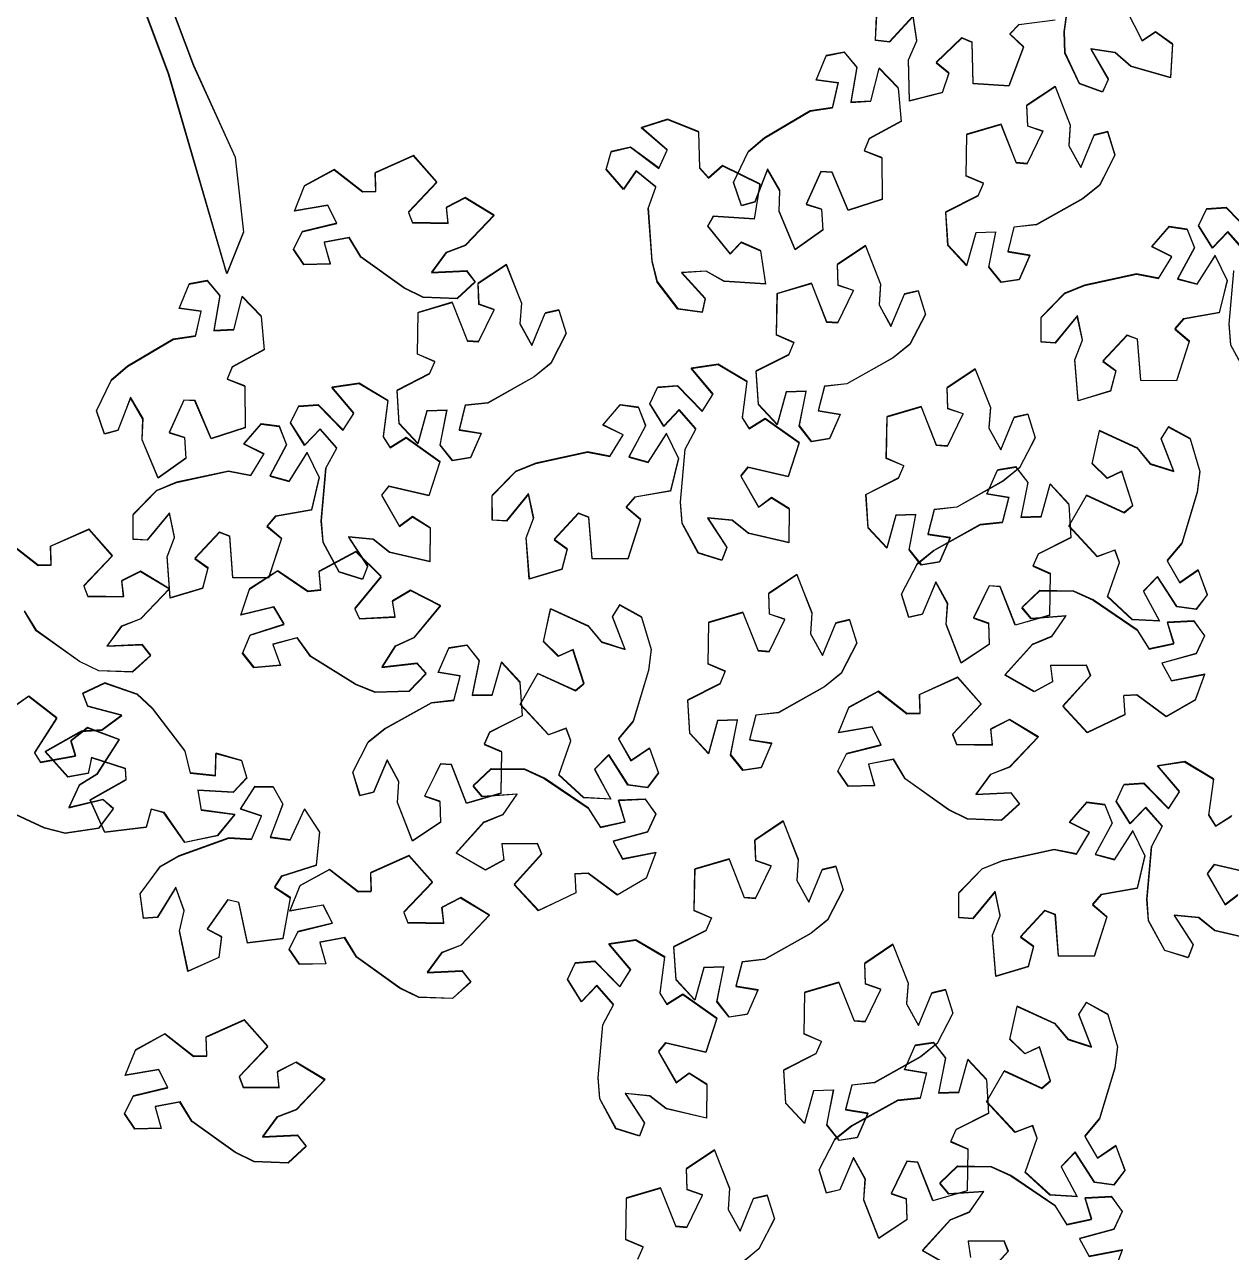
# Model space of a CAD drawing. Header units: centimetres. Extents: x -3096 to 17897, y -3131 to 15798.
# Drawn here: x 2965.3 to 3076.3, y 4194 to 4307 of the extents above; entities that cross this region are included whole.
import ezdxf

# ---------------------------------------------------------------- set-up
doc = ezdxf.new("R2010")
doc.units = ezdxf.units.CM
doc.layers.add('A-ANNO SYMB', color=3, linetype='Continuous', lineweight=13)
doc.layers.add('alberi', color=74, linetype='Continuous')

msp = doc.modelspace()

# ---------------------------------------------------------------- linework, layer by layer
at = {"layer": 'A-ANNO SYMB', "color": 42}
msp.add_lwpolyline([(2971.62, 4323.18), (2978.52, 4309.4), (2980.82, 4303.27), (2984.65, 4294.85), (2985.41, 4287.96), (2983.88, 4284.13), (2978.52, 4302.51), (2976.22, 4308.63), (2968.56, 4317.05), (2966.26, 4322.41)], dxfattribs=at)
at = {"layer": 'A-ANNO SYMB'}
for points in [[(3066.58, 4308.49), (3068.06, 4305.55), (3069.3, 4306.38), (3070.87, 4305.27), (3070.68, 4302.16), (3067.02, 4303.2), (3065.58, 4304.46), (3063.33, 4304.8), (3064.96, 4302.02), (3064.43, 4300.84), (3062.31, 4301.61), (3060.97, 4304.43), (3060.91, 4306.39), (3061.59, 4311.23)], [(3056.74, 4307.04), (3055.9, 4306.16), (3057.16, 4304.97), (3057.16, 4304.97), (3055.8, 4301.4), (3052.53, 4301.6), (3052.42, 4305.4), (3051.49, 4305.82), (3049.13, 4303.53), (3050.28, 4302.59), (3049.69, 4300.77), (3046.67, 4300.02), (3046.57, 4303.83), (3047.35, 4305.57), (3047, 4307.82), (3044.82, 4305.44), (3043.54, 4305.59), (3043.65, 4307.84)], [(3077.5, 4286.22), (3075.96, 4287.97), (3074.54, 4286.48), (3073.25, 4288.55), (3073.97, 4290.07), (3075.78, 4290.2), (3075.78, 4290.2), (3078.07, 4287.86)], [(3077.72, 4274.81), (3076.23, 4277.55), (3076.08, 4279.51), (3076.51, 4284.38)], [(2963.88, 4259.34), (2966.51, 4257.28), (2967.72, 4257.31), (2967.67, 4259.05), (2967.67, 4259.05), (2971.17, 4260.61), (2973.34, 4258.16), (2970.72, 4255.39), (2971.09, 4254.44), (2974.38, 4254.39), (2974.22, 4255.87), (2975.93, 4256.74), (2978.59, 4255.13), (2975.97, 4252.37), (2974.19, 4251.69), (2972.85, 4249.85), (2976.07, 4250), (2976.87, 4248.99), (2975.2, 4247.47), (2972.08, 4247.58), (2970.32, 4248.44), (2966.35, 4251.29), (2965.26, 4253.07)], [(2962.51, 4243.06), (2965.65, 4245.25), (2968.24, 4243.25), (2966.19, 4240.04), (2966.73, 4239.17), (2969.97, 4239.75), (2969.54, 4241.16), (2971.06, 4242.35), (2973.97, 4241.27), (2971.92, 4238.06), (2970.29, 4237.05), (2969.32, 4235), (2972.46, 4235.75), (2973.43, 4234.9), (2972.08, 4233.1), (2968.99, 4232.63), (2967.1, 4233.14), (2962.66, 4235.19)], [(3078.47, 4222.82), (3074.76, 4223.68), (3073.27, 4224.87), (3071.01, 4225.09), (3072.77, 4222.39), (3072.3, 4221.19), (3070.15, 4221.85), (3068.66, 4224.6), (3068.51, 4226.55), (3068.94, 4231.42), (3069.93, 4233.26), (3068.39, 4235.01), (3066.97, 4233.52), (3065.68, 4235.59), (3066.4, 4237.11), (3068.21, 4237.24), (3068.21, 4237.24), (3070.5, 4234.9), (3071.5, 4236.46), (3069.48, 4238.84), (3071.98, 4239.22), (3074.62, 4237.64), (3074.19, 4234.32), (3074.83, 4233.29), (3076.3, 4234.22)], [(3078.41, 4228.89), (3074.7, 4229.74), (3074.06, 4228.94), (3075.69, 4226.08), (3076.88, 4226.96)], [(3021.67, 4193.46), (3022.16, 4194.57), (3020.56, 4195.26), (3020.56, 4195.26), (3020.63, 4199.09), (3023.77, 4200.02), (3025.17, 4196.47), (3026.19, 4196.4), (3027.62, 4199.36), (3026.22, 4199.84), (3026.15, 4201.77), (3028.74, 4203.5), (3030.13, 4199.95), (3029.99, 4198.05), (3031.09, 4196.06), (3032.32, 4199.04), (3033.57, 4199.33), (3034.24, 4197.18), (3032.82, 4194.4), (3031.3, 4193.17)], [(3050.58, 4192.7), (3047.87, 4194.25), (3050.43, 4197.07), (3052.19, 4197.8), (3053.49, 4199.67), (3050.27, 4199.44), (3049.45, 4200.43), (3051.08, 4201.99), (3054.2, 4201.95), (3055.98, 4201.14), (3060.02, 4198.39), (3061.15, 4196.63), (3063.43, 4197.13), (3062.82, 4199.09), (3065.25, 4199.21), (3066.23, 4197.84), (3065.46, 4196.2), (3065.46, 4196.2), (3062.31, 4195.34), (3063.19, 4193.71), (3066.25, 4194.31), (3065.36, 4191.95)], [(3053.2, 4191.35), (3055.76, 4194.18), (3055.36, 4195.13), (3052.07, 4195.09), (3052.27, 4193.62)]]:
    msp.add_lwpolyline(points, dxfattribs=at)
for points in [[(3030.48, 4292.53), (3031.84, 4295.34), (3033.33, 4296.61), (3037.53, 4299.11), (3039.6, 4299.39), (3040.12, 4301.66), (3038.08, 4301.94), (3039, 4304.19), (3040.65, 4304.5), (3041.82, 4303.11), (3041.82, 4303.11), (3041.27, 4299.89), (3043.11, 4299.99), (3043.87, 4303.02), (3045.63, 4301.22), (3045.9, 4298.15), (3042.96, 4296.56), (3042.5, 4295.43), (3044.11, 4294.79), (3044.11, 4294.79), (3044.14, 4290.96), (3041.03, 4289.95), (3039.54, 4293.46), (3038.52, 4293.51), (3037.16, 4290.51), (3038.57, 4290.06), (3038.69, 4288.14), (3036.15, 4286.35), (3034.67, 4289.85), (3034.75, 4291.76), (3033.61, 4293.73), (3032.45, 4290.72), (3031.21, 4290.39)], [(3065.57, 4295.03), (3064.14, 4292.26), (3062.62, 4291.02), (3058.36, 4288.63), (3056.28, 4288.4), (3055.71, 4286.14), (3057.74, 4285.81), (3056.76, 4283.58), (3055.1, 4283.32), (3053.97, 4284.74), (3053.97, 4284.74), (3054.61, 4287.94), (3052.76, 4287.88), (3051.93, 4284.88), (3050.21, 4286.72), (3050.02, 4289.8), (3052.99, 4291.31), (3053.48, 4292.43), (3051.89, 4293.12), (3051.89, 4293.12), (3051.95, 4296.94), (3055.09, 4297.87), (3056.49, 4294.33), (3057.51, 4294.26), (3058.95, 4297.22), (3057.54, 4297.7), (3057.47, 4299.62), (3060.06, 4301.35), (3061.45, 4297.81), (3061.32, 4295.9), (3062.41, 4293.91), (3063.64, 4296.89), (3064.9, 4297.19)], [(3025.37, 4280.88), (3023.47, 4283.35), (3023, 4285.26), (3022.65, 4290.13), (3023.33, 4292.11), (3021.53, 4293.59), (3020.36, 4291.89), (3018.76, 4293.73), (3019.23, 4295.34), (3021, 4295.76), (3021, 4295.76), (3023.63, 4293.82), (3024.36, 4295.52), (3022, 4297.55), (3024.4, 4298.32), (3027.26, 4297.18), (3027.36, 4293.84), (3028.16, 4292.92), (3029.46, 4294.07), (3029.46, 4294.07), (3032.9, 4292.38), (3032.4, 4289.15), (3028.6, 4289.4), (3028.1, 4288.5), (3030.17, 4285.94), (3031.2, 4287), (3032.97, 4286.25), (3033.43, 4283.17), (3029.63, 4283.42), (3027.97, 4284.36), (3025.7, 4284.21), (3027.87, 4281.83), (3027.6, 4280.57)], [(3005.06, 4281.84), (3001.94, 4281.95), (3000.18, 4282.81), (2996.2, 4285.66), (2995.12, 4287.44), (2992.83, 4287), (2993.39, 4285.03), (2990.96, 4284.96), (2990.01, 4286.36), (2990.82, 4287.98), (2990.82, 4287.98), (2994, 4288.77), (2993.16, 4290.42), (2990.08, 4289.89), (2991.03, 4292.23), (2993.73, 4293.71), (2996.37, 4291.65), (2997.58, 4291.68), (2997.53, 4293.42), (2997.53, 4293.42), (3001.03, 4294.98), (3003.2, 4292.53), (3000.58, 4289.76), (3000.94, 4288.81), (3004.24, 4288.76), (3004.08, 4290.23), (3005.79, 4291.11), (3008.45, 4289.5), (3005.83, 4286.74), (3004.05, 4286.05), (3002.71, 4284.22), (3005.93, 4284.37), (3006.72, 4283.35)], [(3058.77, 4280.09), (3060.94, 4282.33), (3062.76, 4283.06), (3067.54, 4284.1), (3069.59, 4283.7), (3070.8, 4285.69), (3068.96, 4286.61), (3070.54, 4288.45), (3072.21, 4288.22), (3072.88, 4286.53), (3072.88, 4286.53), (3071.33, 4283.65), (3073.11, 4283.16), (3074.79, 4285.79), (3075.89, 4283.53), (3075.17, 4280.53), (3071.88, 4279.95), (3071.08, 4279.03), (3072.41, 4277.91), (3072.41, 4277.91), (3071.22, 4274.27), (3067.94, 4274.3), (3067.65, 4278.1), (3066.7, 4278.47), (3064.45, 4276.06), (3065.65, 4275.19), (3065.15, 4273.33), (3062.17, 4272.43), (3061.88, 4276.23), (3062.57, 4278.01), (3062.11, 4280.24), (3060.06, 4277.75), (3058.77, 4277.84)], [(3048.12, 4280.4), (3046.7, 4277.62), (3045.18, 4276.39), (3040.92, 4273.99), (3038.84, 4273.76), (3038.27, 4271.51), (3040.3, 4271.17), (3039.32, 4268.94), (3037.66, 4268.68), (3036.53, 4270.1), (3036.53, 4270.1), (3037.16, 4273.31), (3035.31, 4273.25), (3034.49, 4270.24), (3032.77, 4272.08), (3032.57, 4275.16), (3035.55, 4276.68), (3036.04, 4277.79), (3034.44, 4278.48), (3034.44, 4278.48), (3034.51, 4282.3), (3037.65, 4283.23), (3039.05, 4279.69), (3040.07, 4279.62), (3041.5, 4282.58), (3040.1, 4283.06), (3040.03, 4284.98), (3042.62, 4286.72), (3044.01, 4283.17), (3043.88, 4281.26), (3044.97, 4279.28), (3046.2, 4282.25), (3047.46, 4282.55)], [(3015.09, 4278.64), (3013.67, 4275.87), (3012.14, 4274.63), (3007.88, 4272.24), (3005.8, 4272.01), (3005.23, 4269.75), (3007.26, 4269.42), (3006.29, 4267.19), (3004.63, 4266.93), (3003.49, 4268.34), (3003.49, 4268.34), (3004.13, 4271.55), (3002.28, 4271.49), (3001.45, 4268.49), (2999.73, 4270.33), (2999.54, 4273.41), (3002.52, 4274.92), (3003.01, 4276.04), (3001.41, 4276.72), (3001.41, 4276.72), (3001.47, 4280.55), (3004.61, 4281.48), (3006.01, 4277.94), (3007.03, 4277.87), (3008.47, 4280.83), (3007.07, 4281.31), (3007, 4283.23), (3009.58, 4284.96), (3010.97, 4281.42), (3010.84, 4279.51), (3011.94, 4277.52), (3013.17, 4280.5), (3014.42, 4280.8)], [(2971.89, 4271.52), (2973.24, 4274.33), (2974.74, 4275.6), (2978.94, 4278.1), (2981.01, 4278.38), (2981.52, 4280.65), (2979.49, 4280.93), (2980.41, 4283.18), (2982.06, 4283.49), (2983.23, 4282.1), (2983.23, 4282.1), (2982.67, 4278.88), (2984.52, 4278.98), (2985.27, 4282.01), (2987.03, 4280.21), (2987.31, 4277.14), (2984.37, 4275.55), (2983.91, 4274.42), (2985.52, 4273.78), (2985.52, 4273.78), (2985.55, 4269.95), (2982.43, 4268.94), (2980.95, 4272.45), (2979.92, 4272.49), (2978.56, 4269.5), (2979.98, 4269.05), (2980.09, 4267.13), (2977.55, 4265.34), (2976.07, 4268.84), (2976.16, 4270.75), (2975.02, 4272.72), (2973.86, 4269.71), (2972.61, 4269.38)], [(3027.24, 4258.42), (3025.76, 4261.16), (3025.6, 4263.12), (3026.03, 4267.98), (3027.02, 4269.83), (3025.48, 4271.58), (3024.06, 4270.09), (3022.77, 4272.15), (3023.5, 4273.68), (3025.31, 4273.8), (3025.31, 4273.8), (3027.59, 4271.47), (3028.59, 4273.03), (3026.58, 4275.41), (3029.07, 4275.78), (3031.72, 4274.2), (3031.28, 4270.89), (3031.93, 4269.86), (3033.39, 4270.79), (3033.39, 4270.79), (3036.52, 4268.57), (3035.51, 4265.45), (3031.79, 4266.31), (3031.16, 4265.5), (3032.79, 4262.64), (3033.98, 4263.53), (3035.6, 4262.5), (3035.57, 4259.39), (3031.86, 4260.24), (3030.36, 4261.43), (3028.1, 4261.65), (3029.86, 4258.95), (3029.4, 4257.75)], [(3058.22, 4269.05), (3056.8, 4266.27), (3055.27, 4265.04), (3051.01, 4262.64), (3048.94, 4262.42), (3048.36, 4260.16), (3050.39, 4259.83), (3049.42, 4257.6), (3047.76, 4257.33), (3046.63, 4258.75), (3046.63, 4258.75), (3047.26, 4261.96), (3045.41, 4261.9), (3044.58, 4258.89), (3042.86, 4260.74), (3042.67, 4263.81), (3045.65, 4265.33), (3046.14, 4266.44), (3044.54, 4267.13), (3044.54, 4267.13), (3044.6, 4270.96), (3047.75, 4271.89), (3049.14, 4268.34), (3050.16, 4268.27), (3051.6, 4271.23), (3050.2, 4271.71), (3050.13, 4273.64), (3052.71, 4275.37), (3054.1, 4271.82), (3053.97, 4269.92), (3055.07, 4267.93), (3056.3, 4270.91), (3057.55, 4271.2)], [(2994.21, 4256.67), (2992.72, 4259.41), (2992.57, 4261.36), (2993, 4266.23), (2993.99, 4268.07), (2992.45, 4269.82), (2991.03, 4268.34), (2989.74, 4270.4), (2990.46, 4271.92), (2992.27, 4272.05), (2992.27, 4272.05), (2994.56, 4269.71), (2995.55, 4271.27), (2993.54, 4273.66), (2996.03, 4274.03), (2998.68, 4272.45), (2998.25, 4269.14), (2998.89, 4268.11), (3000.36, 4269.03), (3000.36, 4269.03), (3003.48, 4266.81), (3002.47, 4263.7), (2998.76, 4264.55), (2998.12, 4263.75), (2999.75, 4260.89), (3000.94, 4261.77), (3002.57, 4260.74), (3002.53, 4257.63), (2998.82, 4258.49), (2997.33, 4259.68), (2995.07, 4259.9), (2996.83, 4257.2), (2996.36, 4256)], [(3008.29, 4263.7), (3010.47, 4265.94), (3012.28, 4266.67), (3017.06, 4267.71), (3019.11, 4267.31), (3020.32, 4269.3), (3018.48, 4270.22), (3020.07, 4272.06), (3021.74, 4271.83), (3022.4, 4270.14), (3022.4, 4270.14), (3020.85, 4267.26), (3022.64, 4266.77), (3024.31, 4269.4), (3025.41, 4267.13), (3024.69, 4264.14), (3021.4, 4263.56), (3020.61, 4262.64), (3021.93, 4261.52), (3021.93, 4261.52), (3020.74, 4257.88), (3017.47, 4257.91), (3017.17, 4261.71), (3016.22, 4262.08), (3013.98, 4259.67), (3015.18, 4258.8), (3014.68, 4256.94), (3011.7, 4256.04), (3011.41, 4259.84), (3012.1, 4261.62), (3011.63, 4263.85), (3009.58, 4261.36), (3008.3, 4261.45)], [(2975.25, 4261.95), (2977.43, 4264.18), (2979.25, 4264.92), (2984.03, 4265.95), (2986.08, 4265.56), (2987.29, 4267.55), (2985.44, 4268.46), (2987.03, 4270.31), (2988.7, 4270.07), (2989.36, 4268.39), (2989.36, 4268.39), (2987.81, 4265.5), (2989.6, 4265.02), (2991.27, 4267.65), (2992.37, 4265.38), (2991.66, 4262.38), (2988.36, 4261.81), (2987.57, 4260.89), (2988.89, 4259.76), (2988.89, 4259.76), (2987.71, 4256.12), (2984.43, 4256.16), (2984.14, 4259.96), (2983.18, 4260.32), (2980.94, 4257.91), (2982.14, 4257.04), (2981.64, 4255.19), (2978.66, 4254.29), (2978.37, 4258.09), (2979.06, 4259.87), (2978.6, 4262.09), (2976.55, 4259.61), (2975.26, 4259.69)], [(3072.48, 4268.94), (3073.38, 4265.95), (3073.13, 4264), (3071.72, 4259.33), (3070.37, 4257.72), (3071.52, 4255.7), (3073.22, 4256.87), (3074.06, 4254.58), (3073.04, 4253.24), (3071.25, 4253.48), (3071.25, 4253.48), (3069.48, 4256.23), (3068.19, 4254.91), (3069.67, 4252.17), (3067.16, 4252.31), (3064.89, 4254.4), (3065.99, 4257.55), (3065.57, 4258.69), (3063.94, 4258.08), (3063.94, 4258.08), (3061.34, 4260.89), (3062.96, 4263.73), (3066.42, 4262.14), (3067.21, 4262.8), (3066.19, 4265.93), (3064.85, 4265.31), (3063.47, 4266.65), (3064.14, 4269.69), (3067.59, 4268.09), (3068.82, 4266.62), (3070.98, 4265.95), (3069.81, 4268.95), (3070.51, 4270.03)], [(3045.93, 4254.65), (3047.37, 4257.43), (3048.89, 4258.65), (3053.16, 4261.04), (3055.24, 4261.25), (3055.82, 4263.51), (3053.79, 4263.85), (3054.78, 4266.08), (3056.44, 4266.34), (3057.56, 4264.91), (3057.56, 4264.91), (3056.92, 4261.71), (3058.77, 4261.76), (3059.61, 4264.76), (3061.32, 4262.91), (3061.5, 4259.84), (3058.52, 4258.33), (3058.03, 4257.22), (3059.62, 4256.53), (3059.62, 4256.53), (3059.54, 4252.7), (3056.4, 4251.78), (3055.01, 4255.33), (3053.99, 4255.4), (3052.55, 4252.45), (3053.95, 4251.96), (3054.01, 4250.04), (3051.42, 4248.32), (3050.04, 4251.86), (3050.18, 4253.77), (3049.09, 4255.76), (3047.85, 4252.79), (3046.6, 4252.5)], [(3000.65, 4245.7), (2997.53, 4245.6), (2995.71, 4246.34), (2991.56, 4248.91), (2990.35, 4250.62), (2988.1, 4250.03), (2988.79, 4248.09), (2986.37, 4247.87), (2985.33, 4249.19), (2986.03, 4250.87), (2986.03, 4250.87), (2989.14, 4251.87), (2988.2, 4253.46), (2985.16, 4252.73), (2985.95, 4255.12), (2988.55, 4256.78), (2991.31, 4254.91), (2992.52, 4255.02), (2992.35, 4256.75), (2992.35, 4256.75), (2995.74, 4258.54), (2998.07, 4256.24), (2995.64, 4253.3), (2996.07, 4252.37), (2999.36, 4252.55), (2999.1, 4254.01), (3000.75, 4255), (3003.52, 4253.57), (3001.09, 4250.64), (2999.35, 4249.84), (2998.14, 4247.92), (3001.34, 4248.28), (3002.21, 4247.32)], [(3041.82, 4250.14), (3040.39, 4247.36), (3038.87, 4246.13), (3034.61, 4243.73), (3032.53, 4243.5), (3031.96, 4241.24), (3033.99, 4240.91), (3033.01, 4238.68), (3031.35, 4238.42), (3030.22, 4239.84), (3030.22, 4239.84), (3030.85, 4243.05), (3029, 4242.99), (3028.18, 4239.98), (3026.46, 4241.82), (3026.26, 4244.9), (3029.24, 4246.41), (3029.73, 4247.53), (3028.14, 4248.22), (3028.14, 4248.22), (3028.2, 4252.04), (3031.34, 4252.97), (3032.74, 4249.43), (3033.76, 4249.36), (3035.19, 4252.32), (3033.79, 4252.8), (3033.72, 4254.72), (3036.31, 4256.45), (3037.7, 4252.91), (3037.57, 4251), (3038.66, 4249.01), (3039.89, 4251.99), (3041.15, 4252.29)], [(3058.65, 4254.95), (3061.77, 4254.91), (3063.55, 4254.1), (3067.6, 4251.35), (3068.72, 4249.59), (3071, 4250.08), (3070.39, 4252.05), (3072.82, 4252.17), (3073.8, 4250.8), (3073.04, 4249.16), (3073.04, 4249.16), (3069.88, 4248.29), (3070.76, 4246.66), (3073.82, 4247.26), (3072.93, 4244.9), (3070.26, 4243.36), (3067.58, 4245.35), (3066.37, 4245.29), (3066.46, 4243.56), (3066.46, 4243.56), (3063.01, 4241.91), (3060.78, 4244.31), (3063.33, 4247.14), (3062.94, 4248.08), (3059.64, 4248.05), (3059.84, 4246.58), (3058.15, 4245.66), (3055.45, 4247.2), (3058, 4250.03), (3059.77, 4250.76), (3061.06, 4252.62), (3057.84, 4252.4), (3057.02, 4253.39)], [(3022.01, 4252.55), (3022.9, 4249.56), (3022.66, 4247.61), (3021.24, 4242.93), (3019.9, 4241.33), (3021.05, 4239.31), (3022.74, 4240.47), (3023.58, 4238.19), (3022.57, 4236.85), (3020.77, 4237.09), (3020.77, 4237.09), (3019.01, 4239.84), (3017.71, 4238.52), (3019.2, 4235.78), (3016.68, 4235.92), (3014.41, 4238), (3015.51, 4241.16), (3015.09, 4242.3), (3013.46, 4241.69), (3013.46, 4241.69), (3010.86, 4244.5), (3012.48, 4247.34), (3015.94, 4245.75), (3016.73, 4246.41), (3015.72, 4249.54), (3014.37, 4248.92), (3012.99, 4250.26), (3013.66, 4253.29), (3017.12, 4251.7), (3018.34, 4250.23), (3020.51, 4249.55), (3019.33, 4252.56), (3020.03, 4253.64)], [(2995.46, 4238.26), (2996.89, 4241.03), (2998.42, 4242.26), (3002.69, 4244.64), (3004.76, 4244.86), (3005.34, 4247.12), (3003.32, 4247.46), (3004.3, 4249.68), (3005.96, 4249.95), (3007.09, 4248.52), (3007.09, 4248.52), (3006.44, 4245.32), (3008.29, 4245.37), (3009.13, 4248.37), (3010.84, 4246.52), (3011.03, 4243.44), (3008.04, 4241.94), (3007.55, 4240.83), (3009.14, 4240.14), (3009.14, 4240.14), (3009.07, 4236.31), (3005.92, 4235.39), (3004.54, 4238.94), (3003.52, 4239.01), (3002.07, 4236.05), (3003.47, 4235.57), (3003.53, 4233.65), (3000.94, 4231.93), (2999.56, 4235.47), (2999.7, 4237.38), (2998.61, 4239.37), (2997.37, 4236.4), (2996.12, 4236.11)], [(3055.12, 4233.83), (3052.01, 4233.95), (3050.24, 4234.8), (3046.27, 4237.65), (3045.19, 4239.44), (3042.9, 4239), (3043.46, 4237.02), (3041.02, 4236.96), (3040.08, 4238.35), (3040.89, 4239.98), (3040.89, 4239.98), (3044.06, 4240.76), (3043.22, 4242.41), (3040.15, 4241.89), (3041.09, 4244.23), (3043.8, 4245.71), (3046.43, 4243.65), (3047.65, 4243.68), (3047.6, 4245.41), (3047.6, 4245.41), (3051.09, 4246.98), (3053.26, 4244.52), (3050.64, 4241.76), (3051.01, 4240.8), (3054.3, 4240.75), (3054.14, 4242.23), (3055.86, 4243.1), (3058.52, 4241.5), (3055.9, 4238.74), (3054.11, 4238.05), (3052.77, 4236.21), (3055.99, 4236.36), (3056.79, 4235.35)], [(2972.66, 4246.47), (2975.61, 4245.44), (2977.04, 4244.1), (2980, 4240.22), (2980.51, 4238.19), (2982.83, 4237.93), (2982.88, 4239.99), (2985.22, 4239.33), (2985.72, 4237.72), (2984.47, 4236.41), (2984.47, 4236.41), (2981.2, 4236.59), (2981.52, 4234.77), (2984.61, 4234.36), (2983.02, 4232.41), (2980, 4231.79), (2978.09, 4234.53), (2976.92, 4234.86), (2976.46, 4233.18), (2976.46, 4233.18), (2972.65, 4232.72), (2971.3, 4235.7), (2974.62, 4237.57), (2974.55, 4238.6), (2971.41, 4239.61), (2971.13, 4238.15), (2969.24, 4237.82), (2967.17, 4240.14), (2970.48, 4242.01), (2972.39, 4242.14), (2974.21, 4243.5), (2971.09, 4244.31), (2970.62, 4245.51)], [(3008.17, 4238.56), (3011.29, 4238.52), (3013.08, 4237.71), (3017.12, 4234.96), (3018.25, 4233.2), (3020.52, 4233.69), (3019.92, 4235.66), (3022.35, 4235.78), (3023.33, 4234.41), (3022.56, 4232.76), (3022.56, 4232.76), (3019.4, 4231.9), (3020.28, 4230.27), (3023.34, 4230.87), (3022.46, 4228.51), (3019.79, 4226.97), (3017.1, 4228.96), (3015.89, 4228.9), (3015.99, 4227.16), (3015.99, 4227.16), (3012.53, 4225.52), (3010.3, 4227.92), (3012.85, 4230.74), (3012.46, 4231.69), (3009.17, 4231.66), (3009.36, 4230.19), (3007.67, 4229.27), (3004.97, 4230.81), (3007.52, 4233.64), (3009.29, 4234.37), (3010.58, 4236.23), (3007.37, 4236.01), (3006.54, 4237)], [(2975.9, 4227.06), (2977.75, 4229.57), (2979.46, 4230.54), (2984.05, 4232.2), (2986.14, 4232.09), (2987.07, 4234.22), (2985.12, 4234.88), (2986.45, 4236.92), (2988.13, 4236.91), (2989.02, 4235.33), (2989.02, 4235.33), (2987.87, 4232.26), (2989.7, 4232.02), (2991.01, 4234.85), (2992.4, 4232.75), (2992.09, 4229.68), (2988.91, 4228.68), (2988.24, 4227.66), (2989.71, 4226.72), (2989.71, 4226.72), (2989.02, 4222.95), (2985.77, 4222.55), (2984.97, 4226.27), (2983.97, 4226.51), (2982.07, 4223.82), (2983.38, 4223.12), (2983.13, 4221.21), (2980.3, 4219.93), (2979.5, 4223.65), (2979.95, 4225.51), (2979.19, 4227.65), (2977.49, 4224.91), (2976.2, 4224.83)], [(3051.19, 4227.14), (3053.37, 4229.37), (3055.19, 4230.1), (3059.97, 4231.14), (3062.02, 4230.75), (3063.23, 4232.74), (3061.39, 4233.65), (3062.97, 4235.5), (3064.64, 4235.26), (3065.3, 4233.57), (3065.3, 4233.57), (3063.75, 4230.69), (3065.54, 4230.21), (3067.22, 4232.84), (3068.32, 4230.57), (3067.6, 4227.57), (3064.3, 4227), (3063.51, 4226.08), (3064.83, 4224.95), (3064.83, 4224.95), (3063.65, 4221.31), (3060.37, 4221.35), (3060.08, 4225.14), (3059.12, 4225.51), (3056.88, 4223.1), (3058.08, 4222.23), (3057.58, 4220.37), (3054.6, 4219.48), (3054.31, 4223.27), (3055, 4225.06), (3054.54, 4227.28), (3052.49, 4224.79), (3051.2, 4224.88)], [(3040.55, 4227.44), (3039.13, 4224.66), (3037.61, 4223.43), (3033.35, 4221.03), (3031.27, 4220.81), (3030.7, 4218.55), (3032.73, 4218.22), (3031.75, 4215.99), (3030.09, 4215.72), (3028.96, 4217.14), (3028.96, 4217.14), (3029.59, 4220.35), (3027.74, 4220.29), (3026.92, 4217.28), (3025.2, 4219.13), (3025, 4222.2), (3027.98, 4223.72), (3028.47, 4224.83), (3026.87, 4225.52), (3026.87, 4225.52), (3026.94, 4229.35), (3030.08, 4230.28), (3031.47, 4226.73), (3032.5, 4226.66), (3033.93, 4229.62), (3032.53, 4230.11), (3032.46, 4232.03), (3035.05, 4233.76), (3036.44, 4230.21), (3036.3, 4228.31), (3037.4, 4226.32), (3038.63, 4229.3), (3039.88, 4229.59)], [(3004.65, 4217.44), (3001.53, 4217.55), (2999.77, 4218.41), (2995.79, 4221.26), (2994.71, 4223.05), (2992.42, 4222.61), (2992.98, 4220.63), (2990.55, 4220.57), (2989.6, 4221.96), (2990.41, 4223.59), (2990.41, 4223.59), (2993.58, 4224.37), (2992.75, 4226.02), (2989.67, 4225.5), (2990.62, 4227.83), (2993.32, 4229.31), (2995.96, 4227.26), (2997.17, 4227.29), (2997.12, 4229.02), (2997.12, 4229.02), (3000.61, 4230.58), (3002.78, 4228.13), (3000.16, 4225.37), (3000.53, 4224.41), (3003.83, 4224.36), (3003.67, 4225.84), (3005.38, 4226.71), (3008.04, 4225.1), (3005.42, 4222.34), (3003.64, 4221.66), (3002.3, 4219.82), (3005.52, 4219.97), (3006.31, 4218.96)], [(3019.67, 4205.46), (3018.19, 4208.2), (3018.03, 4210.16), (3018.46, 4215.03), (3019.45, 4216.87), (3017.91, 4218.62), (3016.49, 4217.13), (3015.2, 4219.2), (3015.92, 4220.72), (3017.73, 4220.85), (3017.73, 4220.85), (3020.02, 4218.51), (3021.02, 4220.07), (3019.01, 4222.45), (3021.5, 4222.83), (3024.15, 4221.25), (3023.71, 4217.93), (3024.35, 4216.9), (3025.82, 4217.83), (3025.82, 4217.83), (3028.94, 4215.61), (3027.93, 4212.5), (3024.22, 4213.35), (3023.58, 4212.55), (3025.22, 4209.69), (3026.41, 4210.57), (3028.03, 4209.54), (3028, 4206.43), (3024.29, 4207.29), (3022.79, 4208.47), (3020.53, 4208.7), (3022.29, 4206), (3021.82, 4204.8)], [(3050.65, 4216.09), (3049.23, 4213.32), (3047.7, 4212.08), (3043.44, 4209.69), (3041.36, 4209.46), (3040.79, 4207.2), (3042.82, 4206.87), (3041.85, 4204.64), (3040.18, 4204.37), (3039.05, 4205.79), (3039.05, 4205.79), (3039.69, 4209), (3037.84, 4208.94), (3037.01, 4205.94), (3035.29, 4207.78), (3035.1, 4210.86), (3038.08, 4212.37), (3038.56, 4213.48), (3036.97, 4214.17), (3036.97, 4214.17), (3037.03, 4218), (3040.17, 4218.93), (3041.57, 4215.38), (3042.59, 4215.31), (3044.03, 4218.28), (3042.63, 4218.76), (3042.56, 4220.68), (3045.14, 4222.41), (3046.53, 4218.87), (3046.4, 4216.96), (3047.49, 4214.97), (3048.72, 4217.95), (3049.98, 4218.24)], [(3064.91, 4215.98), (3065.81, 4212.99), (3065.56, 4211.05), (3064.15, 4206.37), (3062.8, 4204.77), (3063.95, 4202.74), (3065.65, 4203.91), (3066.49, 4201.62), (3065.47, 4200.28), (3063.67, 4200.52), (3063.67, 4200.52), (3061.91, 4203.28), (3060.62, 4201.95), (3062.1, 4199.21), (3059.59, 4199.35), (3057.31, 4201.44), (3058.42, 4204.59), (3058, 4205.73), (3056.37, 4205.13), (3056.37, 4205.13), (3053.77, 4207.93), (3055.39, 4210.78), (3058.85, 4209.19), (3059.64, 4209.84), (3058.62, 4212.98), (3057.28, 4212.35), (3055.9, 4213.69), (3056.56, 4216.73), (3060.02, 4215.13), (3061.25, 4213.67), (3063.41, 4212.99), (3062.24, 4215.99), (3062.94, 4217.07)], [(2989.5, 4202.31), (2986.39, 4202.42), (2984.62, 4203.28), (2980.65, 4206.13), (2979.57, 4207.92), (2977.28, 4207.48), (2977.84, 4205.5), (2975.4, 4205.44), (2974.46, 4206.83), (2975.27, 4208.46), (2975.27, 4208.46), (2978.44, 4209.24), (2977.6, 4210.89), (2974.53, 4210.37), (2975.47, 4212.7), (2978.18, 4214.18), (2980.81, 4212.13), (2982.03, 4212.16), (2981.98, 4213.89), (2981.98, 4213.89), (2985.47, 4215.45), (2987.64, 4213), (2985.02, 4210.24), (2985.39, 4209.28), (2988.68, 4209.23), (2988.52, 4210.71), (2990.24, 4211.58), (2992.9, 4209.97), (2990.28, 4207.21), (2988.49, 4206.53), (2987.15, 4204.69), (2990.37, 4204.84), (2991.17, 4203.83)], [(3038.36, 4201.7), (3039.8, 4204.47), (3041.32, 4205.7), (3045.59, 4208.08), (3047.67, 4208.3), (3048.25, 4210.55), (3046.22, 4210.89), (3047.2, 4213.12), (3048.87, 4213.38), (3049.99, 4211.96), (3049.99, 4211.96), (3049.35, 4208.75), (3051.2, 4208.8), (3052.04, 4211.81), (3053.75, 4209.96), (3053.93, 4206.88), (3050.95, 4205.37), (3050.46, 4204.26), (3052.05, 4203.57), (3052.05, 4203.57), (3051.97, 4199.74), (3048.83, 4198.82), (3047.44, 4202.37), (3046.42, 4202.45), (3044.98, 4199.49), (3046.38, 4199), (3046.44, 4197.08), (3043.85, 4195.36), (3042.47, 4198.91), (3042.61, 4200.81), (3041.52, 4202.81), (3040.28, 4199.83), (3039.02, 4199.54)]]:
    msp.add_lwpolyline(points, close=True, dxfattribs=at)
at = {"layer": 'alberi', "color": 42}
msp.add_lwpolyline([(2971.62, 4323.12), (2978.51, 4309.34), (2980.81, 4303.22), (2984.64, 4294.8), (2985.41, 4287.91), (2983.88, 4284.08), (2978.51, 4302.45), (2976.21, 4308.58), (2968.55, 4317), (2966.25, 4322.36)], dxfattribs=at)
at = {"layer": 'alberi'}
for points in [[(3066.57, 4308.44), (3068.06, 4305.5), (3069.29, 4306.32), (3070.86, 4305.21), (3070.67, 4302.11), (3067.01, 4303.15), (3065.57, 4304.41), (3063.33, 4304.74), (3064.95, 4301.96), (3064.42, 4300.78), (3062.31, 4301.56), (3060.96, 4304.37), (3060.9, 4306.33), (3061.58, 4311.17)], [(3060.05, 4307.4), (3056.73, 4306.99), (3055.89, 4306.11), (3057.16, 4304.92), (3057.16, 4304.92), (3055.79, 4301.34), (3052.52, 4301.54), (3052.42, 4305.35), (3051.48, 4305.76), (3049.12, 4303.47), (3050.27, 4302.54), (3049.68, 4300.71), (3046.66, 4299.96), (3046.56, 4303.77), (3047.34, 4305.52), (3046.99, 4307.76), (3044.82, 4305.38), (3043.54, 4305.53), (3043.64, 4307.78)], [(3077.49, 4286.16), (3075.95, 4287.91), (3074.53, 4286.42), (3073.24, 4288.49), (3073.97, 4290.01), (3075.78, 4290.14), (3075.78, 4290.14), (3078.06, 4287.8)], [(3077.71, 4274.75), (3076.23, 4277.5), (3076.07, 4279.45), (3076.5, 4284.32)], [(2963.87, 4259.29), (2966.5, 4257.23), (2967.72, 4257.26), (2967.66, 4259), (2967.66, 4259), (2971.16, 4260.56), (2973.33, 4258.1), (2970.71, 4255.34), (2971.08, 4254.38), (2974.37, 4254.34), (2974.21, 4255.81), (2975.93, 4256.69), (2978.59, 4255.08), (2975.97, 4252.32), (2974.18, 4251.63), (2972.84, 4249.8), (2976.06, 4249.94), (2976.86, 4248.93), (2975.19, 4247.41), (2972.08, 4247.53), (2970.31, 4248.39), (2966.34, 4251.23), (2965.26, 4253.02)], [(2962.5, 4243.01), (2965.64, 4245.2), (2968.23, 4243.2), (2966.18, 4239.99), (2966.72, 4239.12), (2969.96, 4239.69), (2969.53, 4241.11), (2971.05, 4242.29), (2973.97, 4241.21), (2971.91, 4238.01), (2970.29, 4237), (2969.32, 4234.94), (2972.45, 4235.69), (2973.42, 4234.85), (2972.07, 4233.04), (2968.99, 4232.57), (2967.1, 4233.08), (2962.66, 4235.13)], [(3078.47, 4222.77), (3074.76, 4223.62), (3073.26, 4224.81), (3071, 4225.03), (3072.76, 4222.33), (3072.29, 4221.13), (3070.14, 4221.8), (3068.66, 4224.54), (3068.5, 4226.5), (3068.93, 4231.36), (3069.92, 4233.21), (3068.38, 4234.95), (3066.96, 4233.47), (3065.67, 4235.53), (3066.39, 4237.06), (3068.2, 4237.18), (3068.2, 4237.18), (3070.49, 4234.85), (3071.49, 4236.41), (3069.48, 4238.79), (3071.97, 4239.16), (3074.62, 4237.58), (3074.18, 4234.27), (3074.82, 4233.24), (3076.29, 4234.17)], [(3078.4, 4228.83), (3074.69, 4229.68), (3074.05, 4228.88), (3075.69, 4226.02), (3076.88, 4226.91)], [(3021.67, 4193.4), (3022.15, 4194.52), (3020.56, 4195.2), (3020.56, 4195.2), (3020.62, 4199.03), (3023.76, 4199.96), (3025.16, 4196.42), (3026.18, 4196.34), (3027.62, 4199.31), (3026.21, 4199.79), (3026.14, 4201.71), (3028.73, 4203.44), (3030.12, 4199.9), (3029.99, 4197.99), (3031.08, 4196), (3032.31, 4198.98), (3033.57, 4199.28), (3034.24, 4197.12), (3032.81, 4194.35), (3031.29, 4193.11)], [(3050.57, 4192.65), (3047.87, 4194.19), (3050.42, 4197.02), (3052.19, 4197.75), (3053.48, 4199.61), (3050.27, 4199.39), (3049.44, 4200.38), (3051.07, 4201.94), (3054.19, 4201.9), (3055.97, 4201.09), (3060.02, 4198.34), (3061.14, 4196.58), (3063.42, 4197.07), (3062.81, 4199.04), (3065.25, 4199.16), (3066.22, 4197.79), (3065.46, 4196.14), (3065.46, 4196.14), (3062.3, 4195.28), (3063.18, 4193.65), (3066.24, 4194.25), (3065.35, 4191.89)], [(3053.2, 4191.29), (3055.75, 4194.12), (3055.36, 4195.07), (3052.06, 4195.04), (3052.26, 4193.57)]]:
    msp.add_lwpolyline(points, dxfattribs=at)
for points in [[(3030.48, 4292.47), (3031.83, 4295.28), (3033.32, 4296.55), (3037.52, 4299.05), (3039.59, 4299.33), (3040.11, 4301.6), (3038.07, 4301.88), (3038.99, 4304.14), (3040.65, 4304.45), (3041.81, 4303.06), (3041.81, 4303.06), (3041.26, 4299.83), (3043.11, 4299.94), (3043.86, 4302.96), (3045.62, 4301.16), (3045.89, 4298.09), (3042.95, 4296.5), (3042.49, 4295.38), (3044.11, 4294.73), (3044.11, 4294.73), (3044.14, 4290.9), (3041.02, 4289.9), (3039.54, 4293.4), (3038.51, 4293.45), (3037.15, 4290.45), (3038.56, 4290.01), (3038.68, 4288.09), (3036.14, 4286.29), (3034.66, 4289.8), (3034.75, 4291.71), (3033.6, 4293.67), (3032.45, 4290.66), (3031.2, 4290.34)], [(3065.56, 4294.98), (3064.14, 4292.2), (3062.61, 4290.97), (3058.35, 4288.57), (3056.27, 4288.35), (3055.7, 4286.09), (3057.73, 4285.76), (3056.76, 4283.53), (3055.1, 4283.26), (3053.96, 4284.68), (3053.96, 4284.68), (3054.6, 4287.89), (3052.75, 4287.83), (3051.92, 4284.82), (3050.2, 4286.67), (3050.01, 4289.74), (3052.99, 4291.26), (3053.48, 4292.37), (3051.88, 4293.06), (3051.88, 4293.06), (3051.94, 4296.89), (3055.08, 4297.82), (3056.48, 4294.27), (3057.5, 4294.2), (3058.94, 4297.17), (3057.54, 4297.65), (3057.47, 4299.57), (3060.05, 4301.3), (3061.44, 4297.76), (3061.31, 4295.85), (3062.41, 4293.86), (3063.64, 4296.84), (3064.89, 4297.13)], [(3025.36, 4280.83), (3023.46, 4283.3), (3022.99, 4285.2), (3022.64, 4290.08), (3023.32, 4292.05), (3021.52, 4293.53), (3020.36, 4291.84), (3018.76, 4293.67), (3019.22, 4295.29), (3020.99, 4295.71), (3020.99, 4295.71), (3023.62, 4293.76), (3024.36, 4295.46), (3021.99, 4297.49), (3024.39, 4298.26), (3027.26, 4297.13), (3027.36, 4293.78), (3028.16, 4292.87), (3029.46, 4294.02), (3029.46, 4294.02), (3032.89, 4292.33), (3032.39, 4289.09), (3028.59, 4289.34), (3028.09, 4288.45), (3030.16, 4285.88), (3031.19, 4286.95), (3032.96, 4286.19), (3033.43, 4283.11), (3029.63, 4283.37), (3027.96, 4284.3), (3025.69, 4284.16), (3027.86, 4281.78), (3027.59, 4280.51)], [(3005.05, 4281.78), (3001.93, 4281.9), (3000.17, 4282.75), (2996.2, 4285.6), (2995.11, 4287.39), (2992.82, 4286.95), (2993.38, 4284.97), (2990.95, 4284.91), (2990.01, 4286.3), (2990.81, 4287.93), (2990.81, 4287.93), (2993.99, 4288.71), (2993.15, 4290.36), (2990.08, 4289.84), (2991.02, 4292.18), (2993.73, 4293.65), (2996.36, 4291.6), (2997.58, 4291.63), (2997.52, 4293.36), (2997.52, 4293.36), (3001.02, 4294.92), (3003.19, 4292.47), (3000.57, 4289.71), (3000.94, 4288.75), (3004.23, 4288.7), (3004.07, 4290.18), (3005.78, 4291.05), (3008.45, 4289.45), (3005.82, 4286.68), (3004.04, 4286), (3002.7, 4284.16), (3005.92, 4284.31), (3006.72, 4283.3)], [(3058.76, 4280.04), (3060.94, 4282.27), (3062.75, 4283), (3067.53, 4284.04), (3069.58, 4283.65), (3070.79, 4285.64), (3068.95, 4286.55), (3070.54, 4288.4), (3072.21, 4288.16), (3072.87, 4286.47), (3072.87, 4286.47), (3071.32, 4283.59), (3073.11, 4283.11), (3074.78, 4285.74), (3075.88, 4283.47), (3075.16, 4280.47), (3071.87, 4279.9), (3071.08, 4278.98), (3072.4, 4277.85), (3072.4, 4277.85), (3071.21, 4274.21), (3067.94, 4274.25), (3067.64, 4278.05), (3066.69, 4278.41), (3064.45, 4276), (3065.65, 4275.13), (3065.15, 4273.27), (3062.17, 4272.38), (3061.88, 4276.17), (3062.57, 4277.96), (3062.1, 4280.18), (3060.05, 4277.7), (3058.77, 4277.78)], [(3048.12, 4280.34), (3046.69, 4277.57), (3045.17, 4276.33), (3040.91, 4273.94), (3038.83, 4273.71), (3038.26, 4271.45), (3040.29, 4271.12), (3039.32, 4268.89), (3037.65, 4268.62), (3036.52, 4270.04), (3036.52, 4270.04), (3037.16, 4273.25), (3035.31, 4273.19), (3034.48, 4270.18), (3032.76, 4272.03), (3032.57, 4275.11), (3035.55, 4276.62), (3036.03, 4277.73), (3034.44, 4278.42), (3034.44, 4278.42), (3034.5, 4282.25), (3037.64, 4283.18), (3039.04, 4279.63), (3040.06, 4279.56), (3041.5, 4282.53), (3040.09, 4283.01), (3040.03, 4284.93), (3042.61, 4286.66), (3044, 4283.12), (3043.87, 4281.21), (3044.96, 4279.22), (3046.19, 4282.2), (3047.45, 4282.49)], [(3015.08, 4278.59), (3013.66, 4275.81), (3012.14, 4274.58), (3007.88, 4272.18), (3005.8, 4271.96), (3005.23, 4269.7), (3007.26, 4269.37), (3006.28, 4267.14), (3004.62, 4266.87), (3003.49, 4268.29), (3003.49, 4268.29), (3004.12, 4271.5), (3002.27, 4271.44), (3001.44, 4268.43), (2999.73, 4270.28), (2999.53, 4273.35), (3002.51, 4274.87), (3003, 4275.98), (3001.4, 4276.67), (3001.4, 4276.67), (3001.47, 4280.5), (3004.61, 4281.43), (3006, 4277.88), (3007.03, 4277.81), (3008.46, 4280.77), (3007.06, 4281.25), (3006.99, 4283.18), (3009.57, 4284.91), (3010.97, 4281.36), (3010.83, 4279.46), (3011.93, 4277.47), (3013.16, 4280.45), (3014.41, 4280.74)], [(2971.88, 4271.46), (2973.24, 4274.27), (2974.73, 4275.54), (2978.93, 4278.04), (2981, 4278.32), (2981.52, 4280.59), (2979.48, 4280.87), (2980.4, 4283.13), (2982.05, 4283.44), (2983.22, 4282.04), (2983.22, 4282.04), (2982.66, 4278.82), (2984.51, 4278.93), (2985.27, 4281.95), (2987.03, 4280.15), (2987.3, 4277.08), (2984.36, 4275.49), (2983.9, 4274.37), (2985.51, 4273.72), (2985.51, 4273.72), (2985.54, 4269.89), (2982.42, 4268.89), (2980.94, 4272.39), (2979.92, 4272.44), (2978.56, 4269.44), (2979.97, 4269), (2980.09, 4267.08), (2977.55, 4265.28), (2976.07, 4268.79), (2976.15, 4270.7), (2975.01, 4272.66), (2973.85, 4269.65), (2972.61, 4269.33)], [(3027.23, 4258.36), (3025.75, 4261.11), (3025.59, 4263.06), (3026.03, 4267.93), (3027.02, 4269.77), (3025.48, 4271.52), (3024.06, 4270.03), (3022.77, 4272.1), (3023.49, 4273.62), (3025.3, 4273.75), (3025.3, 4273.75), (3027.59, 4271.41), (3028.58, 4272.97), (3026.57, 4275.35), (3029.06, 4275.73), (3031.71, 4274.15), (3031.28, 4270.83), (3031.92, 4269.8), (3033.39, 4270.73), (3033.39, 4270.73), (3036.51, 4268.51), (3035.5, 4265.4), (3031.79, 4266.25), (3031.15, 4265.45), (3032.78, 4262.59), (3033.97, 4263.47), (3035.59, 4262.44), (3035.56, 4259.33), (3031.85, 4260.19), (3030.35, 4261.38), (3028.09, 4261.6), (3029.85, 4258.9), (3029.39, 4257.7)], [(3058.21, 4268.99), (3056.79, 4266.22), (3055.27, 4264.98), (3051.01, 4262.59), (3048.93, 4262.36), (3048.36, 4260.1), (3050.39, 4259.77), (3049.41, 4257.54), (3047.75, 4257.27), (3046.62, 4258.69), (3046.62, 4258.69), (3047.25, 4261.9), (3045.4, 4261.84), (3044.58, 4258.84), (3042.86, 4260.68), (3042.66, 4263.76), (3045.64, 4265.27), (3046.13, 4266.39), (3044.53, 4267.07), (3044.53, 4267.07), (3044.6, 4270.9), (3047.74, 4271.83), (3049.13, 4268.29), (3050.16, 4268.21), (3051.59, 4271.18), (3050.19, 4271.66), (3050.12, 4273.58), (3052.71, 4275.31), (3054.1, 4271.77), (3053.96, 4269.86), (3055.06, 4267.87), (3056.29, 4270.85), (3057.54, 4271.15)], [(2994.2, 4256.61), (2992.72, 4259.35), (2992.56, 4261.31), (2992.99, 4266.18), (2993.98, 4268.02), (2992.44, 4269.77), (2991.02, 4268.28), (2989.73, 4270.35), (2990.45, 4271.87), (2992.26, 4272), (2992.26, 4272), (2994.55, 4269.66), (2995.55, 4271.22), (2993.54, 4273.6), (2996.03, 4273.98), (2998.68, 4272.4), (2998.24, 4269.08), (2998.88, 4268.05), (3000.35, 4268.98), (3000.35, 4268.98), (3003.47, 4266.76), (3002.46, 4263.64), (2998.75, 4264.5), (2998.11, 4263.69), (2999.75, 4260.83), (3000.94, 4261.72), (3002.56, 4260.69), (3002.53, 4257.58), (2998.82, 4258.44), (2997.32, 4259.62), (2995.06, 4259.85), (2996.82, 4257.15), (2996.35, 4255.95)], [(3008.28, 4263.65), (3010.46, 4265.88), (3012.28, 4266.61), (3017.05, 4267.65), (3019.11, 4267.26), (3020.32, 4269.25), (3018.47, 4270.16), (3020.06, 4272.01), (3021.73, 4271.77), (3022.39, 4270.08), (3022.39, 4270.08), (3020.84, 4267.2), (3022.63, 4266.72), (3024.3, 4269.35), (3025.4, 4267.08), (3024.69, 4264.08), (3021.39, 4263.51), (3020.6, 4262.59), (3021.92, 4261.46), (3021.92, 4261.46), (3020.74, 4257.82), (3017.46, 4257.86), (3017.17, 4261.65), (3016.21, 4262.02), (3013.97, 4259.61), (3015.17, 4258.74), (3014.67, 4256.88), (3011.69, 4255.99), (3011.4, 4259.78), (3012.09, 4261.57), (3011.63, 4263.79), (3009.58, 4261.31), (3008.29, 4261.39)], [(2975.25, 4261.89), (2977.42, 4264.13), (2979.24, 4264.86), (2984.02, 4265.9), (2986.07, 4265.5), (2987.28, 4267.49), (2985.44, 4268.41), (2987.03, 4270.25), (2988.69, 4270.02), (2989.36, 4268.33), (2989.36, 4268.33), (2987.81, 4265.45), (2989.59, 4264.96), (2991.27, 4267.59), (2992.37, 4265.33), (2991.65, 4262.33), (2988.36, 4261.75), (2987.56, 4260.83), (2988.89, 4259.71), (2988.89, 4259.71), (2987.7, 4256.07), (2984.43, 4256.1), (2984.13, 4259.9), (2983.18, 4260.27), (2980.93, 4257.86), (2982.13, 4256.99), (2981.63, 4255.13), (2978.65, 4254.23), (2978.37, 4258.03), (2979.05, 4259.81), (2978.59, 4262.04), (2976.54, 4259.55), (2975.25, 4259.64)], [(3072.48, 4268.88), (3073.37, 4265.89), (3073.13, 4263.95), (3071.71, 4259.27), (3070.37, 4257.67), (3071.52, 4255.64), (3073.21, 4256.81), (3074.05, 4254.52), (3073.04, 4253.18), (3071.24, 4253.42), (3071.24, 4253.42), (3069.48, 4256.18), (3068.18, 4254.85), (3069.67, 4252.11), (3067.15, 4252.25), (3064.88, 4254.34), (3065.98, 4257.5), (3065.56, 4258.64), (3063.93, 4258.03), (3063.93, 4258.03), (3061.33, 4260.84), (3062.95, 4263.68), (3066.41, 4262.09), (3067.2, 4262.74), (3066.19, 4265.88), (3064.84, 4265.25), (3063.46, 4266.59), (3064.13, 4269.63), (3067.59, 4268.04), (3068.81, 4266.57), (3070.98, 4265.89), (3069.8, 4268.89), (3070.5, 4269.97)], [(3045.93, 4254.6), (3047.36, 4257.37), (3048.89, 4258.6), (3053.16, 4260.98), (3055.23, 4261.2), (3055.81, 4263.46), (3053.79, 4263.79), (3054.77, 4266.02), (3056.43, 4266.28), (3057.56, 4264.86), (3057.56, 4264.86), (3056.91, 4261.65), (3058.76, 4261.71), (3059.6, 4264.71), (3061.31, 4262.86), (3061.5, 4259.78), (3058.51, 4258.28), (3058.02, 4257.16), (3059.61, 4256.47), (3059.61, 4256.47), (3059.54, 4252.64), (3056.39, 4251.73), (3055.01, 4255.27), (3053.99, 4255.35), (3052.54, 4252.39), (3053.94, 4251.91), (3054, 4249.98), (3051.41, 4248.26), (3050.03, 4251.81), (3050.17, 4253.72), (3049.08, 4255.71), (3047.84, 4252.74), (3046.59, 4252.44)], [(3000.64, 4245.64), (2997.52, 4245.55), (2995.71, 4246.28), (2991.55, 4248.86), (2990.35, 4250.57), (2988.09, 4249.97), (2988.79, 4248.04), (2986.36, 4247.81), (2985.32, 4249.14), (2986.02, 4250.81), (2986.02, 4250.81), (2989.14, 4251.81), (2988.19, 4253.4), (2985.16, 4252.67), (2985.94, 4255.07), (2988.54, 4256.73), (2991.31, 4254.85), (2992.52, 4254.96), (2992.35, 4256.69), (2992.35, 4256.69), (2995.73, 4258.48), (2998.06, 4256.18), (2995.63, 4253.25), (2996.07, 4252.32), (2999.35, 4252.49), (2999.1, 4253.96), (3000.75, 4254.94), (3003.51, 4253.52), (3001.08, 4250.59), (2999.35, 4249.78), (2998.14, 4247.86), (3001.34, 4248.22), (3002.2, 4247.27)], [(3041.81, 4250.08), (3040.39, 4247.3), (3038.86, 4246.07), (3034.6, 4243.67), (3032.52, 4243.45), (3031.95, 4241.19), (3033.98, 4240.86), (3033.01, 4238.63), (3031.34, 4238.36), (3030.21, 4239.78), (3030.21, 4239.78), (3030.85, 4242.99), (3029, 4242.93), (3028.17, 4239.92), (3026.45, 4241.77), (3026.26, 4244.84), (3029.24, 4246.36), (3029.72, 4247.47), (3028.13, 4248.16), (3028.13, 4248.16), (3028.19, 4251.99), (3031.33, 4252.92), (3032.73, 4249.37), (3033.75, 4249.3), (3035.19, 4252.27), (3033.78, 4252.75), (3033.72, 4254.67), (3036.3, 4256.4), (3037.69, 4252.86), (3037.56, 4250.95), (3038.65, 4248.96), (3039.88, 4251.94), (3041.14, 4252.23)], [(3058.64, 4254.89), (3061.76, 4254.86), (3063.55, 4254.04), (3067.59, 4251.29), (3068.72, 4249.53), (3070.99, 4250.03), (3070.39, 4251.99), (3072.82, 4252.11), (3073.8, 4250.75), (3073.03, 4249.1), (3073.03, 4249.1), (3069.87, 4248.24), (3070.75, 4246.61), (3073.81, 4247.21), (3072.93, 4244.85), (3070.26, 4243.3), (3067.57, 4245.3), (3066.36, 4245.24), (3066.46, 4243.5), (3066.46, 4243.5), (3063, 4241.85), (3060.77, 4244.25), (3063.32, 4247.08), (3062.93, 4248.03), (3059.64, 4247.99), (3059.83, 4246.52), (3058.14, 4245.61), (3055.44, 4247.15), (3057.99, 4249.97), (3059.76, 4250.7), (3061.05, 4252.57), (3057.84, 4252.34), (3057.01, 4253.34)], [(3022, 4252.49), (3022.89, 4249.5), (3022.65, 4247.56), (3021.23, 4242.88), (3019.89, 4241.28), (3021.04, 4239.25), (3022.74, 4240.42), (3023.58, 4238.13), (3022.56, 4236.79), (3020.76, 4237.03), (3020.76, 4237.03), (3019, 4239.79), (3017.7, 4238.46), (3019.19, 4235.72), (3016.67, 4235.86), (3014.4, 4237.95), (3015.5, 4241.1), (3015.08, 4242.24), (3013.46, 4241.64), (3013.46, 4241.64), (3010.85, 4244.44), (3012.48, 4247.29), (3015.94, 4245.7), (3016.72, 4246.35), (3015.71, 4249.49), (3014.36, 4248.86), (3012.99, 4250.2), (3013.65, 4253.24), (3017.11, 4251.65), (3018.33, 4250.18), (3020.5, 4249.5), (3019.33, 4252.5), (3020.03, 4253.58)], [(2995.45, 4238.21), (2996.88, 4240.98), (2998.41, 4242.21), (3002.68, 4244.59), (3004.76, 4244.81), (3005.34, 4247.06), (3003.31, 4247.4), (3004.29, 4249.63), (3005.95, 4249.89), (3007.08, 4248.47), (3007.08, 4248.47), (3006.44, 4245.26), (3008.29, 4245.31), (3009.12, 4248.32), (3010.83, 4246.47), (3011.02, 4243.39), (3008.03, 4241.88), (3007.54, 4240.77), (3009.14, 4240.08), (3009.14, 4240.08), (3009.06, 4236.25), (3005.92, 4235.33), (3004.53, 4238.88), (3003.51, 4238.96), (3002.06, 4236), (3003.46, 4235.51), (3003.53, 4233.59), (3000.94, 4231.87), (2999.56, 4235.42), (2999.7, 4237.33), (2998.61, 4239.32), (2997.37, 4236.34), (2996.11, 4236.05)], [(3055.12, 4233.78), (3052, 4233.89), (3050.24, 4234.75), (3046.26, 4237.6), (3045.18, 4239.38), (3042.89, 4238.94), (3043.45, 4236.97), (3041.02, 4236.9), (3040.07, 4238.3), (3040.88, 4239.92), (3040.88, 4239.92), (3044.05, 4240.71), (3043.22, 4242.36), (3040.14, 4241.83), (3041.09, 4244.17), (3043.79, 4245.65), (3046.43, 4243.59), (3047.64, 4243.62), (3047.59, 4245.36), (3047.59, 4245.36), (3051.08, 4246.92), (3053.25, 4244.47), (3050.63, 4241.7), (3051, 4240.75), (3054.3, 4240.7), (3054.14, 4242.17), (3055.85, 4243.05), (3058.51, 4241.44), (3055.89, 4238.68), (3054.11, 4237.99), (3052.77, 4236.16), (3055.99, 4236.31), (3056.78, 4235.29)], [(2972.66, 4246.41), (2975.6, 4245.39), (2977.03, 4244.05), (2980, 4240.16), (2980.51, 4238.13), (2982.82, 4237.88), (2982.87, 4239.94), (2985.21, 4239.28), (2985.71, 4237.67), (2984.46, 4236.35), (2984.46, 4236.35), (2981.19, 4236.54), (2981.51, 4234.71), (2984.6, 4234.31), (2983.01, 4232.35), (2979.99, 4231.74), (2978.08, 4234.48), (2976.91, 4234.8), (2976.45, 4233.13), (2976.45, 4233.13), (2972.65, 4232.66), (2971.29, 4235.65), (2974.61, 4237.52), (2974.54, 4238.54), (2971.41, 4239.55), (2971.12, 4238.1), (2969.23, 4237.76), (2967.16, 4240.08), (2970.48, 4241.95), (2972.38, 4242.08), (2974.2, 4243.44), (2971.08, 4244.25), (2970.62, 4245.45)], [(3008.17, 4238.5), (3011.29, 4238.46), (3013.07, 4237.65), (3017.11, 4234.9), (3018.24, 4233.14), (3020.52, 4233.64), (3019.91, 4235.6), (3022.34, 4235.72), (3023.32, 4234.35), (3022.55, 4232.71), (3022.55, 4232.71), (3019.4, 4231.85), (3020.27, 4230.22), (3023.33, 4230.82), (3022.45, 4228.46), (3019.78, 4226.91), (3017.1, 4228.9), (3015.88, 4228.84), (3015.98, 4227.11), (3015.98, 4227.11), (3012.52, 4225.46), (3010.29, 4227.86), (3012.84, 4230.69), (3012.45, 4231.64), (3009.16, 4231.6), (3009.35, 4230.13), (3007.66, 4229.21), (3004.96, 4230.76), (3007.52, 4233.58), (3009.28, 4234.31), (3010.57, 4236.18), (3007.36, 4235.95), (3006.54, 4236.94)], [(2975.89, 4227.01), (2977.75, 4229.51), (2979.45, 4230.48), (2984.05, 4232.15), (2986.13, 4232.03), (2987.07, 4234.17), (2985.12, 4234.82), (2986.44, 4236.87), (2988.13, 4236.86), (2989.01, 4235.27), (2989.01, 4235.27), (2987.86, 4232.21), (2989.7, 4231.97), (2991, 4234.8), (2992.4, 4232.7), (2992.09, 4229.63), (2988.9, 4228.62), (2988.24, 4227.6), (2989.7, 4226.66), (2989.7, 4226.66), (2989.01, 4222.9), (2985.76, 4222.49), (2984.96, 4226.22), (2983.96, 4226.46), (2982.06, 4223.77), (2983.37, 4223.06), (2983.12, 4221.16), (2980.29, 4219.87), (2979.5, 4223.59), (2979.94, 4225.45), (2979.18, 4227.6), (2977.48, 4224.86), (2976.2, 4224.77)], [(3051.19, 4227.08), (3053.36, 4229.32), (3055.18, 4230.05), (3059.96, 4231.09), (3062.01, 4230.69), (3063.22, 4232.68), (3061.38, 4233.59), (3062.97, 4235.44), (3064.63, 4235.21), (3065.3, 4233.52), (3065.3, 4233.52), (3063.75, 4230.64), (3065.53, 4230.15), (3067.21, 4232.78), (3068.31, 4230.51), (3067.59, 4227.52), (3064.3, 4226.94), (3063.5, 4226.02), (3064.83, 4224.9), (3064.83, 4224.9), (3063.64, 4221.25), (3060.37, 4221.29), (3060.07, 4225.09), (3059.12, 4225.46), (3056.87, 4223.05), (3058.07, 4222.17), (3057.57, 4220.32), (3054.6, 4219.42), (3054.31, 4223.22), (3054.99, 4225), (3054.53, 4227.22), (3052.48, 4224.74), (3051.2, 4224.83)], [(3040.55, 4227.38), (3039.12, 4224.61), (3037.6, 4223.37), (3033.34, 4220.98), (3031.26, 4220.75), (3030.69, 4218.49), (3032.72, 4218.16), (3031.74, 4215.93), (3030.08, 4215.67), (3028.95, 4217.09), (3028.95, 4217.09), (3029.59, 4220.29), (3027.74, 4220.23), (3026.91, 4217.23), (3025.19, 4219.07), (3025, 4222.15), (3027.97, 4223.66), (3028.46, 4224.78), (3026.87, 4225.46), (3026.87, 4225.46), (3026.93, 4229.29), (3030.07, 4230.22), (3031.47, 4226.68), (3032.49, 4226.61), (3033.93, 4229.57), (3032.52, 4230.05), (3032.45, 4231.97), (3035.04, 4233.7), (3036.43, 4230.16), (3036.3, 4228.25), (3037.39, 4226.26), (3038.62, 4229.24), (3039.88, 4229.54)], [(3004.64, 4217.38), (3001.52, 4217.5), (2999.76, 4218.36), (2995.79, 4221.2), (2994.7, 4222.99), (2992.41, 4222.55), (2992.97, 4220.57), (2990.54, 4220.51), (2989.59, 4221.91), (2990.4, 4223.53), (2990.4, 4223.53), (2993.58, 4224.32), (2992.74, 4225.97), (2989.67, 4225.44), (2990.61, 4227.78), (2993.32, 4229.26), (2995.95, 4227.2), (2997.16, 4227.23), (2997.11, 4228.97), (2997.11, 4228.97), (3000.61, 4230.53), (3002.78, 4228.08), (3000.16, 4225.31), (3000.53, 4224.36), (3003.82, 4224.31), (3003.66, 4225.78), (3005.37, 4226.66), (3008.03, 4225.05), (3005.41, 4222.29), (3003.63, 4221.6), (3002.29, 4219.77), (3005.51, 4219.91), (3006.31, 4218.9)], [(3019.66, 4205.41), (3018.18, 4208.15), (3018.02, 4210.1), (3018.46, 4214.97), (3019.45, 4216.81), (3017.91, 4218.56), (3016.48, 4217.08), (3015.2, 4219.14), (3015.92, 4220.66), (3017.73, 4220.79), (3017.73, 4220.79), (3020.01, 4218.46), (3021.01, 4220.02), (3019, 4222.4), (3021.49, 4222.77), (3024.14, 4221.19), (3023.7, 4217.88), (3024.35, 4216.85), (3025.82, 4217.77), (3025.82, 4217.77), (3028.94, 4215.56), (3027.93, 4212.44), (3024.21, 4213.29), (3023.58, 4212.49), (3025.21, 4209.63), (3026.4, 4210.52), (3028.02, 4209.49), (3027.99, 4206.37), (3024.28, 4207.23), (3022.78, 4208.42), (3020.52, 4208.64), (3022.28, 4205.94), (3021.82, 4204.74)], [(3050.64, 4216.04), (3049.22, 4213.26), (3047.7, 4212.03), (3043.43, 4209.63), (3041.36, 4209.41), (3040.78, 4207.15), (3042.82, 4206.82), (3041.84, 4204.58), (3040.18, 4204.32), (3039.05, 4205.74), (3039.05, 4205.74), (3039.68, 4208.95), (3037.83, 4208.89), (3037, 4205.88), (3035.29, 4207.72), (3035.09, 4210.8), (3038.07, 4212.32), (3038.56, 4213.43), (3036.96, 4214.12), (3036.96, 4214.12), (3037.03, 4217.95), (3040.17, 4218.87), (3041.56, 4215.33), (3042.58, 4215.26), (3044.02, 4218.22), (3042.62, 4218.7), (3042.55, 4220.62), (3045.13, 4222.36), (3046.53, 4218.81), (3046.39, 4216.9), (3047.49, 4214.92), (3048.72, 4217.89), (3049.97, 4218.19)], [(3064.91, 4215.93), (3065.8, 4212.94), (3065.56, 4210.99), (3064.14, 4206.31), (3062.8, 4204.71), (3063.95, 4202.69), (3065.64, 4203.85), (3066.48, 4201.57), (3065.47, 4200.23), (3063.67, 4200.47), (3063.67, 4200.47), (3061.9, 4203.22), (3060.61, 4201.9), (3062.09, 4199.16), (3059.58, 4199.3), (3057.31, 4201.38), (3058.41, 4204.54), (3057.99, 4205.68), (3056.36, 4205.07), (3056.36, 4205.07), (3053.76, 4207.88), (3055.38, 4210.72), (3058.84, 4209.13), (3059.63, 4209.79), (3058.62, 4212.92), (3057.27, 4212.3), (3055.89, 4213.63), (3056.56, 4216.67), (3060.01, 4215.08), (3061.24, 4213.61), (3063.41, 4212.93), (3062.23, 4215.93), (3062.93, 4217.02)], [(2989.5, 4202.25), (2986.38, 4202.37), (2984.62, 4203.23), (2980.64, 4206.07), (2979.56, 4207.86), (2977.27, 4207.42), (2977.83, 4205.44), (2975.4, 4205.38), (2974.45, 4206.78), (2975.26, 4208.4), (2975.26, 4208.4), (2978.43, 4209.18), (2977.6, 4210.84), (2974.52, 4210.31), (2975.47, 4212.65), (2978.17, 4214.13), (2980.81, 4212.07), (2982.02, 4212.1), (2981.97, 4213.84), (2981.97, 4213.84), (2985.46, 4215.4), (2987.63, 4212.95), (2985.01, 4210.18), (2985.38, 4209.22), (2988.68, 4209.18), (2988.52, 4210.65), (2990.23, 4211.53), (2992.89, 4209.92), (2990.27, 4207.16), (2988.49, 4206.47), (2987.15, 4204.64), (2990.37, 4204.78), (2991.16, 4203.77)], [(3038.36, 4201.64), (3039.79, 4204.41), (3041.32, 4205.64), (3045.58, 4208.02), (3047.66, 4208.24), (3048.24, 4210.5), (3046.21, 4210.84), (3047.2, 4213.06), (3048.86, 4213.32), (3049.99, 4211.9), (3049.99, 4211.9), (3049.34, 4208.69), (3051.19, 4208.75), (3052.03, 4211.75), (3053.74, 4209.9), (3053.92, 4206.82), (3050.94, 4205.32), (3050.45, 4204.21), (3052.04, 4203.52), (3052.04, 4203.52), (3051.96, 4199.69), (3048.82, 4198.77), (3047.44, 4202.32), (3046.41, 4202.39), (3044.97, 4199.43), (3046.37, 4198.95), (3046.43, 4197.03), (3043.84, 4195.3), (3042.46, 4198.85), (3042.6, 4200.76), (3041.51, 4202.75), (3040.27, 4199.78), (3039.02, 4199.49)]]:
    msp.add_lwpolyline(points, close=True, dxfattribs=at)

doc.saveas('drawing.dxf')
